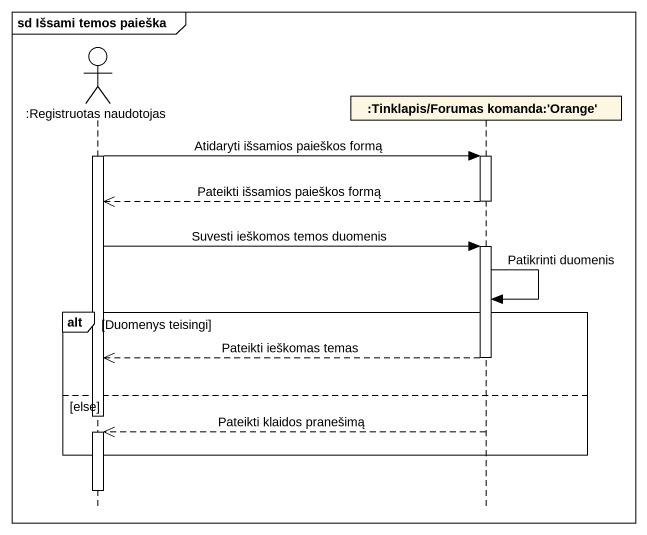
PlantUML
@startuml
mainframe sd Išsami temos paieška
hide footbox
actor ":Registruotas naudotojas" as Registruotas_naudotojas
participant ":Tinklapis/Forumas komanda:'Orange'" as Tinklapis_Forumas_komanda

activate Registruotas_naudotojas
Registruotas_naudotojas -> Tinklapis_Forumas_komanda : Atidaryti išsamios paieškos formą
activate Tinklapis_Forumas_komanda
Tinklapis_Forumas_komanda -->> Registruotas_naudotojas : Pateikti išsamios paieškos formą
deactivate Tinklapis_Forumas_komanda
Registruotas_naudotojas -> Tinklapis_Forumas_komanda : Suvesti ieškomos temos duomenis
activate Tinklapis_Forumas_komanda
Tinklapis_Forumas_komanda -> Tinklapis_Forumas_komanda : Patikrinti duomenis
alt Duomenys teisingi
  Tinklapis_Forumas_komanda -->> Registruotas_naudotojas : Pateikti ieškomas temas
  deactivate Tinklapis_Forumas_komanda
else else
  deactivate Registruotas_naudotojas
  Tinklapis_Forumas_komanda -->> Registruotas_naudotojas : Pateikti klaidos pranešimą
  activate Registruotas_naudotojas
end
deactivate Registruotas_naudotojas
@enduml
